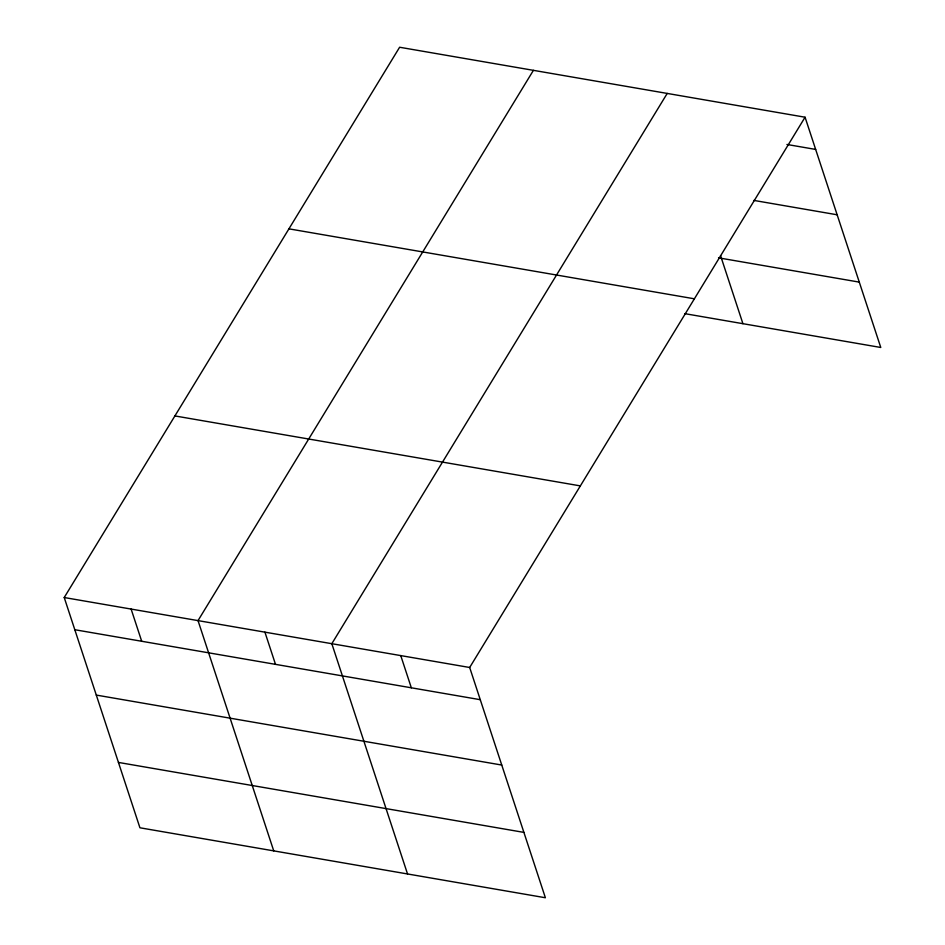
<?xml version="1.0" encoding="UTF-8"?>
<svg xmlns="http://www.w3.org/2000/svg" width="945" height="945" viewBox="0 0 945 945"><rect width="100%" height="100%" fill="white"/><g stroke="black" fill="none" stroke-linecap="round" stroke-linejoin="round"><path stroke-width="1.42" d="M805.069 117.215L469.677 667.489L545.383 897.75L139.931 827.785L64.225 597.523L399.617 47.25L805.069 117.215L880.775 347.476L684.747 313.645M533.417 70.343L198.025 620.605L273.731 850.866M667.217 93.425L331.825 643.699L407.531 873.96M786.937 144.467L815.665 149.428M753.862 200.411L837.152 214.787M718.531 257.831L859.288 282.118M288.934 228.844L694.398 298.809M174.896 415.93L580.36 485.895M64.225 597.523L469.677 667.489M74.809 629.724L480.261 699.69M96.295 695.083L501.748 765.048M118.432 762.426L523.896 832.391M720.551 255.634L742.924 323.686M400.751 655.594L411.335 687.795M264.919 632.158L275.503 664.359M131.119 609.064L141.703 641.265"/></g></svg>
